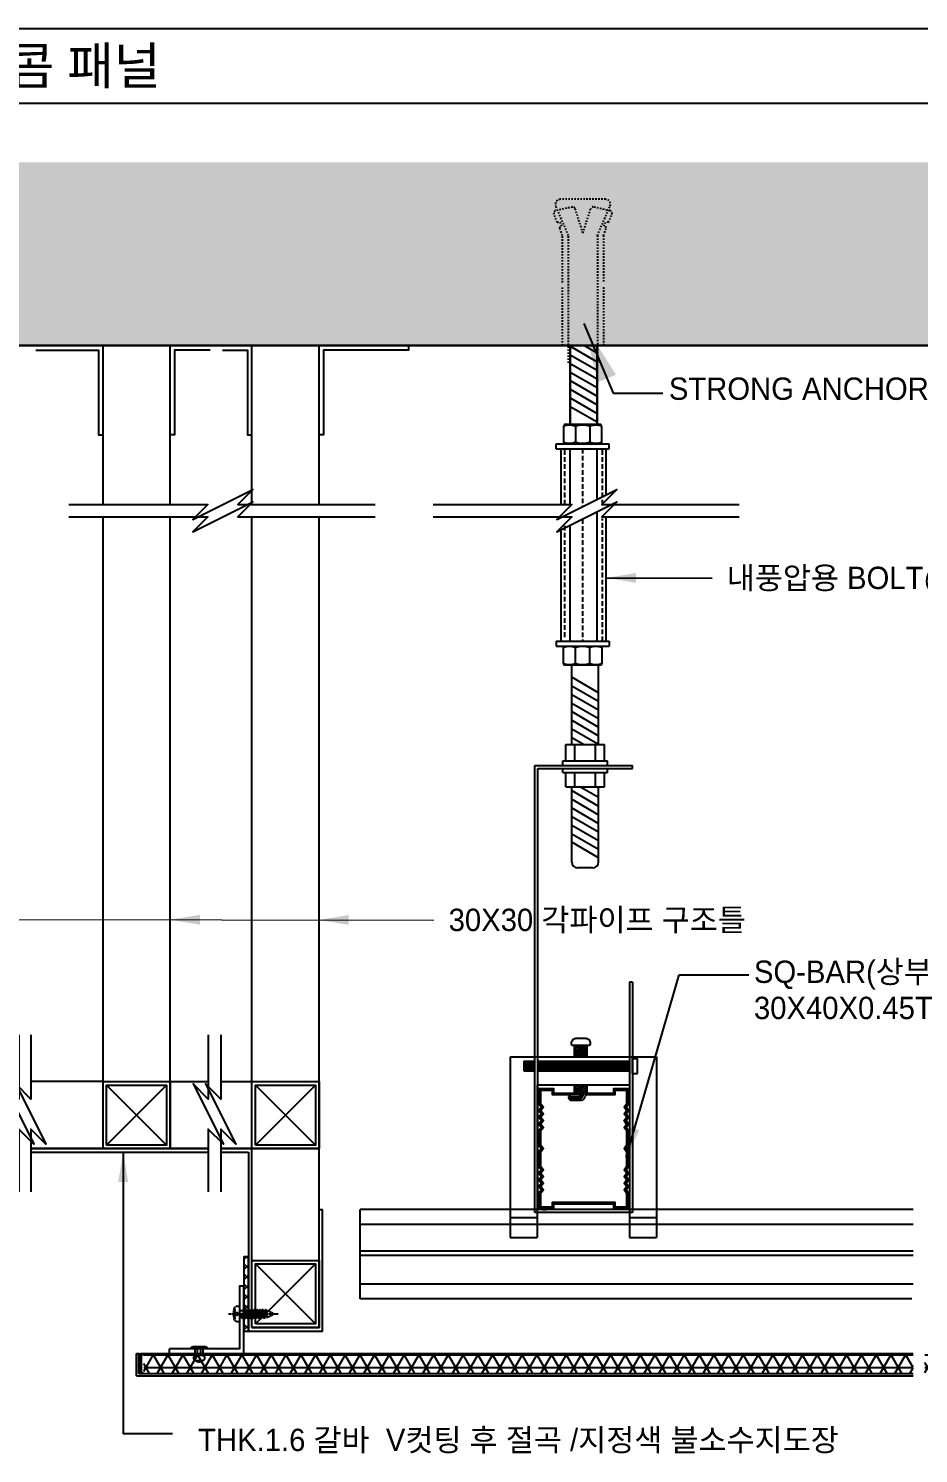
# Model space of a CAD drawing. Header units: millimetres. Extents: x 2352 to 12473, y 635 to 7997.
# Drawn here: x 6745 to 7939, y 2895 to 4807 of the extents above; entities that cross this region are included whole.
import ezdxf
from ezdxf.enums import TextEntityAlignment as Align

# ---------------------------------------------------------------- set-up
doc = ezdxf.new("R2010")
doc.units = ezdxf.units.MM
for name, pattern in [('A2', [8, 2, -2, 2, -2]), ('CENTER', [2, 1.25, -0.25, 0.25, -0.25]), ('CENTER2', [1.125, 0.75, -0.125, 0.125, -0.125]), ('HIDDEN', [9.525, 6.35, -3.175])]:
    doc.linetypes.add(name, pattern=pattern)
for name, color, linetype in [('.1 clip', 4, 'Continuous'), ('1', 1, 'Continuous'), ('A-ANO-LEAD', 7, 'Continuous'), ('A-ANO-TABL', 7, 'Continuous'), ('A-FIN-4', 8, 'Continuous'), ('A-TEXT-TITL', 7, 'Continuous'), ('A-TXT-M', 3, 'Continuous'), ('ANCHOR', 1, 'Continuous'), ('Bolt', 1, 'Continuous'), ('CARRING', 6, 'Continuous'), ('CEIL', 7, 'Continuous'), ('cen', 1, 'Continuous'), ('CEN1', 1, 'CENTER2'), ('clip', 8, 'Continuous'), ('COL', 2, 'Continuous'), ('FUR', 4, 'Continuous'), ('HANGER', 9, 'Continuous'), ('HAT', 5, 'Continuous'), ('HATCH', 8, 'Continuous'), ('PE', 9, 'Continuous'), ('SEC', 2, 'Continuous'), ('SYM', 7, 'Continuous'), ('TEXT', 4, 'Continuous'), ('WALL', 3, 'Continuous')]:
    doc.layers.add(name, color=color, linetype=linetype)
doc.layers.add('A-ANNO-LEAD', color=4, linetype='Continuous', lineweight=18)
doc.styles.get("Standard").update_dxf_attribs({"font": 'arial.ttf'})
doc.styles.add('돋움', font='', dxfattribs={"width": 0.9})
doc.styles.add('맑은고딕', font='malgun.ttf')
doc.styles.get('돋움').set_extended_font_data('Dotum')
doc.dimstyles.get("Standard").update_dxf_attribs({"dimtxt": 0.18, "dimasz": 0.18, "dimexe": 0.18, "dimexo": 0.0625, "dimgap": 0.09, "dimtad": 0, "dimtih": 1, "dimtoh": 1, "dimdec": 4, "dimzin": 0, "dimdsep": 46, "dimtxsty": 'Standard', "dimcen": 0.09, "dimadec": 0, "dimazin": 0, "dimtfac": 1, "dimtdec": 4, "dimtofl": 0, "dimtmove": 0, "dimatfit": 3, "dimfxl": 1, "dimtolj": 1, "dimtzin": 0, "dimarcsym": 0})

# ---------------------------------------------------------------- blocks, each defined once
blk = doc.blocks.new('A$C30690591')
at = {"color": 252, "ltscale": 2}
for p, q in [((13.4, -13.4), (-13.4, 13.4)), ((-13.4, -13.4), (13.4, 13.4))]:
    blk.add_line(p, q, dxfattribs=at)
at = {"color": 3, "ltscale": 2}
blk.add_lwpolyline([(-15, -15), (-15, 15), (15, 15), (15, -15), (-15, -15)], dxfattribs=at)
blk.add_lwpolyline([(-13.4, -13.4), (-13.4, 13.4), (13.4, 13.4), (13.4, -13.4)], close=True, dxfattribs=at)
blk = doc.blocks.new('A$C71F07556')
blk.add_lwpolyline([(0, -40), (0, 0), (40, 0), (40, -2), (2, -2), (2, -40)], close=True)
blk = doc.blocks.new('Z$W@#1B9F58AF')
at = {"layer": 'Bolt'}
for p, q in [((6.45, 6.96), (1.05, 6.96)), ((2, 3.01), (2, 5.91)), ((5.5, 0.7, 0), (2, 0.7, 0)), ((3, 3.01), (3, 5.91)), ((4.5, 3.01), (4.5, 5.91)), ((5.5, 3.01), (5.5, 5.91))]:
    blk.add_line(p, q, dxfattribs=at)
at = {"layer": 'Bolt', "linetype": 'Continuous', "ltscale": 3}
for p, q in [((0, 5.91), (7.5, 5.91)), ((2, 3.01), (5.5, 3.01))]:
    blk.add_line(p, q, dxfattribs=at)
at = {"layer": 'Bolt'}
for centre, radius, start, end in [((1.05, 5.91), 1.05, 90, 180), ((6.45, 5.91), 1.05, 0, 90), ((2.6, 1.86), 1.3, 117.34705, 242.65295), ((3.75, 2.2, 0), 2.2, 223.00287, 316.99713), ((4.9, 1.86), 1.3, 297.34705, 62.65295)]:
    blk.add_arc(centre, radius, start, end, dxfattribs=at)
blk = doc.blocks.new('A$C1041300C')
at = {"layer": 'CEN1'}
for p, q in [((2, 17.38), (3.12, 19.75)), ((5, 17.38), (3.88, 19.75)), ((2, 16.2), (2, 17.38)), ((2, 17.12), (3.54, 17.12)), ((2, 14.97), (2, 15.7)), ((2, 13.74), (2, 14.47)), ((2, 12.5), (2, 13.24)), ((5, 16.82), (5, 17.38)), ((5, 15.58), (5, 16.32)), ((5, 14.35), (5, 15.08)), ((5, 13.12), (5, 13.85)), ((2, 11.27), (2, 12)), ((2, 10.04), (2, 10.77)), ((2, 8.81), (2, 9.54)), ((2, 7.57), (2, 8.31)), ((2, 6.34), (2, 7.07)), ((5, 11.88), (5, 12.62)), ((5, 10.65), (5, 11.38)), ((5, 9.42), (5, 10.15)), ((5, 8.18), (5, 8.92)), ((5, 6.95), (5, 7.68)), ((5, 4.88), (5, 6.45)), ((7, 4.88), (0, 4.88)), ((0, 4.88), (0, 3.88)), ((2, 4.88), (2, 5.84)), ((7, 3.88), (7, 4.88))]:
    blk.add_line(p, q, dxfattribs=at)
at = {"layer": 'CEN1', "linetype": 'CENTER'}
blk.add_line((3.5, 0), (3.5, 22.15), dxfattribs=at)
at = {"layer": 'CEN1', "linetype": 'Continuous'}
for p, q in [((5.49, 15.28), (1.5, 15.94)), ((5.49, 14.05), (1.5, 14.7)), ((5.49, 12.82), (1.5, 13.47)), ((1.51, 16), (2, 16.2)), ((1.51, 14.77), (2, 14.97)), ((1.51, 13.54), (2, 13.74)), ((1.52, 15.9), (2, 15.7)), ((1.52, 14.66), (2, 14.47)), ((1.52, 13.43), (2, 13.24)), ((5.48, 15.39), (1.56, 16.03)), ((5.48, 14.15), (1.56, 14.8)), ((5.48, 12.92), (1.56, 13.57)), ((5.49, 16.52), (2, 17.12)), ((5, 16.32), (2, 16.94)), ((5, 15.58), (2, 16.2)), ((5, 15.08), (2, 15.7)), ((5, 14.35), (2, 14.97)), ((5, 13.85), (2, 14.47)), ((5, 13.12), (2, 13.74)), ((5, 12.62), (2, 13.24)), ((5.48, 16.62), (2.25, 17.12)), ((5, 16.82), (3.54, 17.12)), ((5.48, 16.62), (5, 16.82)), ((5.49, 16.52), (5, 16.32)), ((5.48, 15.39), (5, 15.58)), ((5.49, 15.28), (5, 15.08)), ((5.48, 14.15), (5, 14.35)), ((5.49, 14.05), (5, 13.85)), ((5.48, 12.92), (5, 13.12)), ((5.49, 12.82), (5, 12.62)), ((5.49, 11.58), (1.5, 12.24)), ((5.49, 10.35), (1.5, 11)), ((5.49, 9.12), (1.5, 9.77)), ((5.49, 7.88), (1.5, 8.54)), ((5.49, 6.65), (1.5, 7.31)), ((1.51, 12.3), (2, 12.5)), ((1.51, 11.07), (2, 11.27)), ((1.51, 9.84), (2, 10.04)), ((1.51, 8.61), (2, 8.81)), ((1.51, 7.37), (2, 7.57)), ((1.52, 12.2), (2, 12)), ((1.52, 10.97), (2, 10.77)), ((1.52, 9.73), (2, 9.54)), ((1.52, 8.5), (2, 8.31)), ((1.52, 7.27), (2, 7.07)), ((5.48, 11.69), (1.56, 12.33)), ((5.48, 10.46), (1.56, 11.1)), ((5.48, 9.22), (1.56, 9.87)), ((5.48, 7.99), (1.56, 8.63)), ((5.48, 6.76), (1.56, 7.4)), ((5, 11.88), (2, 12.5)), ((5, 11.38), (2, 12)), ((5, 10.65), (2, 11.27)), ((5, 10.15), (2, 10.77)), ((5, 9.42), (2, 10.04)), ((5, 8.92), (2, 9.54)), ((5, 8.18), (2, 8.81)), ((5, 7.68), (2, 8.31)), ((5, 6.95), (2, 7.57)), ((5, 6.45), (2, 7.07)), ((5.48, 11.69), (5, 11.88)), ((5.49, 11.58), (5, 11.38)), ((5.48, 10.46), (5, 10.65)), ((5.49, 10.35), (5, 10.15)), ((5.48, 9.22), (5, 9.42)), ((5.49, 9.12), (5, 8.92)), ((5.48, 7.99), (5, 8.18)), ((5.49, 7.88), (5, 7.68)), ((5.48, 6.76), (5, 6.95)), ((5.49, 6.65), (5, 6.45)), ((3.55, 5.74), (1.5, 6.07)), ((1.51, 6.14), (2, 6.34)), ((1.52, 6.03), (2, 5.84)), ((3.57, 5.84), (1.56, 6.17)), ((3.57, 5.84), (2, 6.34)), ((3.55, 5.74), (2, 5.84))]:
    blk.add_line(p, q, dxfattribs=at)
at = {"layer": 'CEN1'}
blk.add_lwpolyline([(0.95, 2.63), (1.18, 2.83), (1.43, 2.93), (1.7, 2.94), (1.97, 2.91), (2.24, 2.84), (2.48, 2.78), (2.69, 2.73), (2.84, 2.73), (2.94, 2.79), (2.99, 2.9), (3.01, 3.06), (3.01, 3.25), (2.99, 3.46), (2.98, 3.66), (2.99, 3.86), (3.03, 4.03), (3.11, 4.17), (3.22, 4.26), (3.35, 4.32), (3.5, 4.34), (3.65, 4.32), (3.78, 4.26), (3.89, 4.17), (3.97, 4.03), (4.01, 3.86), (4.02, 3.66), (4.01, 3.46), (3.99, 3.25), (3.99, 3.06), (4.01, 2.9), (4.06, 2.79), (4.16, 2.73), (4.31, 2.73), (4.52, 2.78), (4.76, 2.84), (5.03, 2.91), (5.3, 2.94), (5.57, 2.93), (5.82, 2.83), (6.05, 2.63)], dxfattribs=at)
at = {"layer": 'CEN1', "linetype": 'Continuous'}
for centre, radius, start, end in [((3.5, 19.48), 0.46, 35.16271, 144.83729), ((1.59, 15.96), 0.0925, 150.07535, 220.13388), ((1.59, 14.72), 0.0925, 150.07535, 220.13388), ((1.59, 13.49), 0.0925, 150.07535, 220.13388), ((5.41, 16.56), 0.0925, 330.07535, 40.13388), ((5.41, 15.33), 0.0925, 330.07535, 40.13388), ((5.41, 14.09), 0.0925, 330.07535, 40.13388), ((5.41, 12.86), 0.0925, 330.07535, 40.13388), ((1.59, 12.26), 0.0925, 150.07535, 220.13388), ((1.59, 11.03), 0.0925, 150.07535, 220.13388), ((1.59, 9.79), 0.0925, 150.07535, 220.13388), ((1.59, 8.56), 0.0925, 150.07535, 220.13388), ((1.59, 7.33), 0.0925, 150.07535, 220.13388), ((5.41, 11.63), 0.0925, 330.07535, 40.13388), ((5.41, 10.4), 0.0925, 330.07535, 40.13388), ((5.41, 9.16), 0.0925, 330.07535, 40.13388), ((5.41, 7.93), 0.0925, 330.07535, 40.13388), ((5.41, 6.7), 0.0925, 330.07535, 40.13388), ((1.59, 6.09), 0.0925, 150.07535, 220.13388), ((3.53, 5.79), 0.0602, 290.68507, 49.27288)]:
    blk.add_arc(centre, radius, start, end, dxfattribs=at)
at = {"layer": 'CEN1'}
for centre, radius, start, end in [((1.3, 3.88), 1.3, 180.02335, 254.41138), ((3.5, 11.64), 9.36, 254.20502, 285.79498), ((5.7, 3.88), 1.3, 285.58862, 359.97665)]:
    blk.add_arc(centre, radius, start, end, dxfattribs=at)
blk = doc.blocks.new('111')
at = {"color": 8, "linetype": 'HIDDEN'}
blk.add_line((1764.31, -990.89), (1764.31, -1003.67), dxfattribs=at)
at = {"layer": 'WALL', "lineweight": 30, "ltscale": 6, "rotation": 180}
blk.add_blockref('A$C1041300C', (1767.81, -981.51), dxfattribs=at)

msp = doc.modelspace()

# ---------------------------------------------------------------- hatches: boundary and pattern name
h = msp.add_hatch()
h.set_pattern_fill('AR-CONC', color=8, scale=15, style=0)
h.set_pattern_definition([(50, (-132.06, -4094.68), (107.589, -9.4128), [11.25, -123.75]), (355, (-132.06, -4094.68), (-20.8127, 112.8288), [9, -99]), (100.4514, (-123.09, -4095.47), (86.7763, 103.416), [9.561, -105.1713]), (46.1842, (-132.06, -4064.68), (160.0862, -24.8279), [16.875, -185.625]), (96.6356, (-118.72, -4066.75), (140.1993, 146.1178), [14.3416, -157.757]), (351.1842, (-132.06, -4064.68), (140.1993, 146.1178), [13.5, -148.5]), (21, (-117.06, -4072.18), (89.53606, -60.39283), [11.25, -123.75]), (326, (-117.06, -4072.18), (36.4973, 108.7725), [9, -99]), (71.4514, (-109.6, -4077.21), (126.0334, 48.3797), [9.561, -105.1713]), (37.5, (-132.06, -4094.68), (1.82398, 49.93408), [0, -97.8, 0, -100.5, 0, -99.375]), (7.5, (-132.06, -4094.68), (39.46043, 59.16176), [0, -57.3, 0, -95.55, 0, -37.875]), (327.5, (-165.51, -4094.68), (80.07337, -3.38323), [0, -37.5, 0, -117, 0, -155.25]), (317.5, (-180.51, -4094.68), (87.47793, 15.01575), [0, -48.75, 0, -77.7, 0, -110.25])])
h.paths.add_polyline_path([(5654.75, 4627.32), (5654.75, 4381.65), (8721.94, 4381.65), (8721.94, 4627.32)])
at = {"layer": '1'}
h = msp.add_hatch(dxfattribs=at)
h.set_pattern_fill('ANSI37', color=8, scale=3, angle=-90)
h.set_pattern_definition([(315, (42478.457, 125079.284), (6.7351921, 6.7351921), []), (45, (42478.457, 125079.284), (-6.7351921, 6.7351921), [])])
h.paths.add_polyline_path([(7040, 3158.73), (7034, 3158.73), (7034, 3059.13), (7040, 3059.13)])
at = {"layer": 'A-FIN-4'}
h = msp.add_hatch(dxfattribs=at)
h.set_pattern_fill('NET3', color=256, scale=5.4)
h.set_pattern_definition([(0, (-89896.474, 2307.135), (0, 17.145), []), (60, (-89896.474, 2307.135), (-14.8480055, 8.5725), []), (120, (-89896.474, 2307.135), (-14.8480055, -8.5725), [])])
h.paths.add_polyline_path([(7948, 3027.63), (7948, 3002.13), (8369, 3002.13), (8369, 3027.63)])
edge = h.paths.add_edge_path()
edge.add_line((7932, 3002.13), (7932, 3027.63))
edge.add_line((7932, 3027.63), (6899.6, 3027.63))
edge.add_line((6899.6, 3027.63), (6899.6, 3005.09))
edge.add_arc((6898.1, 3005.09), 1.5, -90, 0, ccw=False)
edge.add_line((6898.1, 3003.59), (6897.46, 3003.59))
edge.add_arc((6896.6, 2998.55), 5.12, 80.2835, 135.53663)
edge.add_line((6892.94, 3002.13), (7932, 3002.13))
at = {"layer": 'HATCH'}
h = msp.add_hatch(dxfattribs=at)
h.set_pattern_fill('ANSI31', color=256, scale=80, angle=345, style=0)
h.set_pattern_definition([(150, (8493.417, 2562.772), (5, 8.660254), [])])
h.paths.add_polyline_path([(7510, 3846.18), (7497.78, 3846.18), (7474, 3858.82), (7474, 3931.3), (7510, 3912.16)])
h = msp.add_hatch(dxfattribs=at)
h.set_pattern_fill('ANSI31', color=256, scale=80, angle=345, style=0)
h.set_pattern_definition([(150, (8493.417, 2422.074), (5, 8.660254), [])])
h.paths.add_polyline_path([(7474, 3790.61), (7510, 3771.46), (7510, 3705.48), (7497.78, 3705.48), (7474, 3718.12)])
at = {"layer": 'PE'}
h = msp.add_hatch(dxfattribs=at)
h.set_pattern_fill('ANSI37', color=251, scale=0.3, angle=270)
h.set_pattern_definition([(315, (-17584.9201, -20851.0811), (0.67351921, 0.67351921), []), (45, (-17584.9201, -20851.0811), (-0.67351921, 0.67351921), [])])
edge = h.paths.add_edge_path()
edge.add_arc((6894.5, 3030.84), 2.27, 228.72411, 311.27589, ccw=False)
edge.add_line((6893, 3029.13), (6893, 3002.13))
edge.add_line((6893, 3002.13), (6896, 3002.13))
edge.add_line((6896, 3002.13), (6896, 3029.13))

# ---------------------------------------------------------------- linework, layer by layer
at = {"layer": '.1 clip', "color": 3, "ltscale": 0.8}
msp.add_line((6934, 3029.13), (6934, 3035.13), dxfattribs=at)
msp.add_lwpolyline([(6934, 3029.13), (7034, 3029.13), (7034, 3119.13), (7028, 3119.13), (7028, 3035.13), (6934, 3035.13)], dxfattribs=at)
for p, q in [((5443.22, 4707.13), (12473.22, 4707.13)), ((7391.36, 3427.18), (7391.36, 3184.74)), ((7391.36, 3427.18), (7587.56, 3427.18)), ((7587.56, 3427.18), (7587.56, 3184.74)), ((7427.48, 3389.55), (7427.48, 3184.74)), ((7427.48, 3389.55), (7551.45, 3389.55)), ((7551.45, 3389.55), (7551.45, 3184.74)), ((7391.36, 3211.5), (7427.48, 3211.5)), ((7551.45, 3211.5), (7587.56, 3211.5)), ((7391.36, 3184.74), (7427.48, 3184.74)), ((7551.45, 3184.74), (7587.56, 3184.74))]:
    msp.add_line(p, q)
at = {"color": 5}
for p, q in [((6845, 4168.39), (6845, 4381.65)), ((6935, 4168.39), (6935, 4381.65)), ((7044.8, 4168.39), (7044.8, 4381.65)), ((7134.8, 4168.39), (7134.8, 4381.65)), ((6845, 3303.93), (6845, 4151.77)), ((6935, 3303.93), (6935, 4151.77)), ((7044.8, 3153.93), (7044.8, 4151.77)), ((7134.8, 3153.93), (7134.8, 4151.77)), ((6845, 3393.93), (6748, 3393.93)), ((6935, 3393.93), (6986.23, 3393.93)), ((7002.85, 3393.93), (7134.8, 3393.93)), ((6935, 3303.93), (6986.23, 3303.93)), ((7002.85, 3303.93), (7134.8, 3303.93))]:
    msp.add_line(p, q, dxfattribs=at)
at = {"color": 6}
for p, q in [((6986.23, 3303.93), (6748, 3303.93)), ((6748, 3299.13), (6986.23, 3299.13)), ((7044.8, 3303.93), (7002.85, 3303.93)), ((7002.85, 3299.13), (7040, 3299.13)), ((7044.8, 3063.93), (7044.8, 3303.93)), ((7134.8, 3222.34), (7139.6, 3222.34)), ((7434.8, 3222.34), (7439.6, 3222.34))]:
    msp.add_line(p, q, dxfattribs=at)
for points in [[(6755, 4375.65), (6839, 4375.65), (6839, 4261.65), (6845, 4261.65), (6845, 4381.65), (6755, 4381.65)], [(6988.59, 4375.65), (6941, 4375.65), (6941, 4261.65), (6935, 4261.65), (6935, 4381.65), (6988.59, 4381.65)], [(7005.2, 4375.65), (7038.8, 4375.65), (7038.8, 4261.65), (7044.8, 4261.65), (7044.8, 4381.65), (7005.2, 4381.65)]]:
    msp.add_lwpolyline(points)
for points in [[(6748, 3303.93), (6935, 3303.93)], [(7040, 3299.13), (7040, 3059.13), (7139.6, 3059.13), (7139.6, 3222.34)], [(7044.8, 3063.93), (7134.8, 3063.93), (7134.8, 3222.34)]]:
    msp.add_lwpolyline(points, dxfattribs=at)
at = {"color": 8}
msp.add_lwpolyline([(7040, 3158.73), (7034, 3158.73), (7034, 3059.13), (7040, 3059.13)], close=True, dxfattribs=at)
at = {"layer": '1', "linetype": 'A2'}
for p, q in [((7519.51, 4577.88), (7458.42, 4577.88)), ((7454.51, 4546.91), (7449.99, 4558.2)), ((7474.77, 4567.55), (7452.29, 4562.55)), ((7469.58, 4529.42), (7452.49, 4568.85)), ((7488.96, 4532.65), (7478.55, 4565.38)), ((7488.96, 4532.65), (7499.38, 4565.38)), ((7525.64, 4562.55), (7503.16, 4567.55)), ((7508.35, 4529.42), (7525.44, 4568.85)), ((7523.42, 4546.91), (7527.94, 4558.2)), ((7454.51, 4546.91), (7458.04, 4548.22)), ((7457.18, 4540.23), (7460.71, 4541.64)), ((7461.5, 4529.42), (7457.18, 4540.23)), ((7460.71, 4541.64), (7458.04, 4548.22)), ((7516.43, 4529.42), (7520.75, 4540.23)), ((7517.22, 4541.64), (7519.89, 4548.22)), ((7520.75, 4540.23), (7517.22, 4541.64)), ((7523.42, 4546.91), (7519.89, 4548.22)), ((7461.5, 4466.29), (7461.5, 4529.42)), ((7469.58, 4358.38), (7469.58, 4529.42)), ((7508.35, 4529.42), (7508.35, 4358.38)), ((7516.43, 4529.42), (7516.43, 4466.29)), ((7461.5, 4381.65), (7461.5, 4459.83)), ((7516.43, 4459.83), (7516.43, 4381.65))]:
    msp.add_line(p, q, dxfattribs=at)
for centre, radius, start, end in [((7458.42, 4571.42), 6.46, 90, 203.42869), ((7519.51, 4571.42), 6.46, 336.57131, 90), ((7452.99, 4559.4), 3.23, 102.52881, 201.80141), ((7475.47, 4564.4), 3.23, 17.65012, 102.52881), ((7502.46, 4564.4), 3.23, 77.47119, 162.34988), ((7524.94, 4559.4), 3.23, 338.19859, 77.47119)]:
    msp.add_arc(centre, radius, start, end, dxfattribs=at)
at = {"layer": 'A-ANNO-LEAD'}
msp.add_lwpolyline([(6435.2, 3611.66), (7288.99, 3610.67)], dxfattribs=at)
for points in [[(7499.48, 4371.75), (7490.09, 4411.2), (7511.77, 4376.92)], [(6975, 3604.37), (6935, 3611.08), (6975.01, 3617.7)], [(7174.8, 3604.14), (7134.8, 3610.85), (7174.81, 3617.47)]]:
    msp.add_solid(points, dxfattribs=at)
at = {"layer": 'A-ANO-LEAD'}
msp.add_line((6872.04, 3299.13), (6872.04, 2921.14), dxfattribs=at)
at = {"layer": 'A-ANO-LEAD', "lineweight": -2}
msp.add_line((6938.37, 2921.14), (6872.04, 2921.14), dxfattribs=at)
at = {"layer": 'A-ANO-LEAD'}
msp.add_solid([(6878.7, 3259.13), (6872.04, 3299.13), (6865.37, 3259.13)], dxfattribs=at)
at = {"layer": 'A-ANO-TABL'}
msp.add_line((5443.22, 4807.13), (12473.22, 4807.13), dxfattribs=at)
at = {"layer": 'A-FIN-4'}
for p, q in [((6895.64, 3027.63), (7932, 3027.63)), ((6896, 3029.13), (7932, 3029.13)), ((6890, 2999.13), (7932, 2999.13)), ((6893, 3002.13), (7932, 3002.13))]:
    msp.add_line(p, q, dxfattribs=at)
at = {"layer": 'ANCHOR'}
for p, q in [((7424.56, 3218.17), (7424.56, 3818.18)), ((7428.56, 3222.17), (7428.56, 3814.18)), ((7428.56, 3814.18), (7555.45, 3814.18)), ((7555.45, 3814.18), (7555.45, 3818.18)), ((7551.45, 3527.13), (7551.45, 3222.17)), ((7555.45, 3527.13), (7551.45, 3527.13)), ((7555.45, 3527.13), (7555.45, 3218.17)), ((7555.45, 3218.17), (7424.56, 3218.17)), ((7551.45, 3222.17), (7428.56, 3222.17))]:
    msp.add_line(p, q, dxfattribs=at)
at = {"layer": 'CARRING'}
for p, q in [((7932, 3222.17), (7190, 3222.17)), ((7190, 3102.17), (7190, 3222.17)), ((7930.55, 3102.17), (7190, 3102.17))]:
    msp.add_line(p, q, dxfattribs=at)
at = {"layer": 'CARRING', "color": 8}
for p, q in [((7932, 3202.17), (7190, 3202.17)), ((7932, 3166.48), (7190, 3166.48)), ((7932, 3160.47), (7190, 3160.47)), ((7932, 3122.17), (7190, 3122.17))]:
    msp.add_line(p, q, dxfattribs=at)
at = {"layer": 'CEIL'}
for p in [(5654.75, 4381.65), (5724.14, 4381.65), (5724.14, 4381.65)]:
    msp.add_line(p, (8721.94, 4381.65), dxfattribs=at)
at = {"layer": 'cen'}
for p, q in [((7555.45, 3424.73), (7562.06, 3424.73)), ((7555.45, 3404.88), (7555.45, 3424.73)), ((7562.06, 3404.88), (7562.06, 3424.73)), ((7409.86, 3421.42), (7424.56, 3421.42)), ((7409.86, 3421.42), (7409.86, 3408.19)), ((7409.86, 3419.44), (7416.46, 3408.02)), ((7409.86, 3415.31), (7414.07, 3408.02)), ((7409.86, 3411.17), (7411.68, 3408.02)), ((7409.86, 3408.19), (7424.56, 3408.19)), ((7411.2, 3421.25), (7418.84, 3408.02)), ((7413.59, 3421.25), (7421.23, 3408.02)), ((7415.98, 3421.25), (7423.57, 3408.1)), ((7418.32, 3421.34), (7424.56, 3410.52)), ((7420.7, 3421.34), (7424.56, 3414.65)), ((7423.09, 3421.34), (7424.56, 3418.79)), ((7428.56, 3421.42), (7551.45, 3421.42)), ((7428.56, 3418.04), (7434.35, 3408.02)), ((7428.56, 3413.91), (7431.96, 3408.02)), ((7428.56, 3409.77), (7429.58, 3408.02)), ((7428.56, 3408.19), (7551.45, 3408.19)), ((7429.1, 3421.25), (7436.74, 3408.02)), ((7431.49, 3421.25), (7439.13, 3408.02)), ((7433.87, 3421.25), (7441.51, 3408.02)), ((7436.26, 3421.25), (7443.9, 3408.02)), ((7438.65, 3421.25), (7446.29, 3408.02)), ((7441.04, 3421.25), (7448.68, 3408.02)), ((7443.42, 3421.25), (7451.06, 3408.02)), ((7445.81, 3421.25), (7453.45, 3408.02)), ((7448.2, 3421.25), (7455.84, 3408.02)), ((7450.59, 3421.25), (7458.18, 3408.1)), ((7452.92, 3421.34), (7460.56, 3408.1)), ((7455.31, 3421.34), (7462.95, 3408.1)), ((7457.7, 3421.34), (7465.34, 3408.1)), ((7457.7, 3421.34), (7465.34, 3408.1)), ((7460.09, 3421.34), (7467.73, 3408.1)), ((7460.09, 3421.34), (7467.73, 3408.1)), ((7462.47, 3421.34), (7470.11, 3408.1)), ((7462.47, 3421.34), (7470.11, 3408.1)), ((7464.86, 3421.34), (7472.5, 3408.1)), ((7464.86, 3421.34), (7472.5, 3408.1)), ((7467.25, 3421.34), (7474.89, 3408.1)), ((7467.25, 3421.34), (7474.89, 3408.1)), ((7469.64, 3421.34), (7477.28, 3408.1)), ((7469.64, 3421.34), (7477.28, 3408.1)), ((7472.02, 3421.34), (7479.67, 3408.1)), ((7472.02, 3421.34), (7479.67, 3408.1)), ((7474.41, 3421.34), (7482.05, 3408.1)), ((7474.41, 3421.34), (7482.05, 3408.1)), ((7476.8, 3421.34), (7484.44, 3408.1)), ((7476.8, 3421.34), (7484.44, 3408.1)), ((7479.19, 3421.34), (7486.83, 3408.1)), ((7479.19, 3421.34), (7486.83, 3408.1)), ((7481.58, 3421.34), (7489.17, 3408.19)), ((7481.58, 3421.34), (7489.17, 3408.19)), ((7483.96, 3421.34), (7491.55, 3408.19)), ((7483.96, 3421.34), (7491.55, 3408.19)), ((7486.35, 3421.34), (7493.99, 3408.1)), ((7486.35, 3421.34), (7493.99, 3408.1)), ((7488.74, 3421.34), (7496.38, 3408.1)), ((7488.74, 3421.34), (7496.38, 3408.1)), ((7491.13, 3421.34), (7498.77, 3408.1)), ((7491.13, 3421.34), (7498.77, 3408.1)), ((7493.51, 3421.34), (7501.15, 3408.1)), ((7493.51, 3421.34), (7501.15, 3408.1)), ((7495.9, 3421.34), (7503.54, 3408.1)), ((7495.9, 3421.34), (7503.54, 3408.1)), ((7498.29, 3421.34), (7505.93, 3408.1)), ((7498.29, 3421.34), (7505.93, 3408.1)), ((7500.68, 3421.34), (7508.32, 3408.1)), ((7500.68, 3421.34), (7508.32, 3408.1)), ((7503.06, 3421.34), (7510.7, 3408.1)), ((7503.06, 3421.34), (7510.7, 3408.1)), ((7505.45, 3421.34), (7513.09, 3408.1)), ((7505.45, 3421.34), (7513.09, 3408.1)), ((7507.84, 3421.34), (7515.48, 3408.1)), ((7507.84, 3421.34), (7515.48, 3408.1)), ((7510.23, 3421.34), (7517.87, 3408.1)), ((7510.23, 3421.34), (7517.87, 3408.1)), ((7512.61, 3421.34), (7520.25, 3408.1)), ((7515, 3421.34), (7522.59, 3408.19)), ((7517.34, 3421.42), (7524.98, 3408.19)), ((7519.73, 3421.42), (7527.37, 3408.19)), ((7522.11, 3421.42), (7529.76, 3408.19)), ((7524.5, 3421.42), (7532.14, 3408.19)), ((7526.89, 3421.42), (7534.53, 3408.19)), ((7529.28, 3421.42), (7536.92, 3408.19)), ((7531.67, 3421.42), (7539.31, 3408.19)), ((7534.05, 3421.42), (7541.69, 3408.19)), ((7536.44, 3421.42), (7544.08, 3408.19)), ((7538.83, 3421.42), (7546.47, 3408.19)), ((7541.22, 3421.42), (7548.86, 3408.19)), ((7543.6, 3421.42), (7551.24, 3408.19)), ((7545.99, 3421.42), (7551.45, 3411.98)), ((7548.38, 3421.42), (7551.45, 3416.11)), ((7550.77, 3421.42), (7551.45, 3420.25)), ((7555.45, 3404.88), (7562.06, 3404.88))]:
    msp.add_line(p, q, dxfattribs=at)
at = {"layer": 'clip', "color": 1}
for p, q in [((7477.54, 3435.18), (7490.96, 3442.93)), ((7477.54, 3427.18), (7477.54, 3442.93)), ((7477.54, 3438.29), (7485.57, 3442.93)), ((7477.54, 3441.41), (7480.18, 3442.93)), ((7494.79, 3427.18), (7494.79, 3442.93)), ((7477.54, 3432.07), (7494.79, 3442.03)), ((7477.54, 3428.96), (7494.79, 3438.92)), ((7480.73, 3427.69), (7494.79, 3435.8)), ((7486.12, 3427.69), (7494.79, 3432.69)), ((7491.51, 3427.69), (7494.79, 3429.58)), ((7477.54, 3377.92), (7477.54, 3389.55)), ((7477.54, 3379.6), (7494.79, 3389.55)), ((7477.54, 3385.82), (7484.01, 3389.55)), ((7477.54, 3382.71), (7489.4, 3389.55)), ((7480.03, 3377.92), (7494.79, 3386.44)), ((7494.79, 3377.92), (7494.79, 3389.55)), ((7477.54, 3377.92), (7494.79, 3377.92)), ((7485.42, 3377.92), (7494.79, 3383.33)), ((7490.81, 3377.92), (7494.79, 3380.22))]:
    msp.add_line(p, q, dxfattribs=at)
msp.add_lwpolyline([(7499.1, 3444.53), (7499.1, 3445.15, 0.4142136), (7492.7, 3451.55), (7479.63, 3451.55, 0.4142136), (7473.23, 3445.15), (7473.23, 3444.53, 0.4142136), (7474.83, 3442.93), (7497.5, 3442.93, 0.4142136)], format="xyb", close=True, dxfattribs=at)
at = {"layer": 'COL'}
msp.add_line((8721.94, 4381.65), (5724.14, 4381.65), dxfattribs=at)
at = {"layer": 'FUR'}
for p, q in [((7478.89, 4273.23), (7478.89, 4251.91)), ((7498.28, 4273.23), (7498.28, 4251.91)), ((7453.04, 4249.64), (7524.12, 4249.64)), ((7453.04, 4243.18), (7453.04, 4249.64)), ((7524.12, 4243.18), (7524.12, 4249.64)), ((7453.04, 4243.18), (7524.12, 4243.18)), ((7453.04, 3984.81), (7524.12, 3984.81)), ((7453.04, 3984.81), (7453.04, 3978.35)), ((7453.04, 3978.35), (7524.12, 3978.35)), ((7524.12, 3984.81), (7524.12, 3978.35)), ((7478.89, 3954.76), (7478.89, 3976.08)), ((7498.28, 3954.76), (7498.28, 3976.08)), ((7466, 3846.18), (7518, 3846.18)), ((7466, 3824.18), (7466, 3846.18)), ((7478, 3824.18), (7478, 3846.18)), ((7506, 3824.18), (7506, 3846.18)), ((7518, 3824.18), (7518, 3846.18)), ((7424.56, 3818.18), (7555.45, 3818.18)), ((7462, 3818.18), (7462, 3824.18)), ((7462, 3808.48), (7462, 3814.48)), ((7466, 3789.48), (7466, 3808.48)), ((7478, 3789.48), (7478, 3808.48)), ((7506, 3789.48), (7506, 3808.48)), ((7518, 3789.48), (7518, 3808.48)), ((7522.01, 3818.18), (7522.01, 3824.18)), ((7522.01, 3808.48), (7522.01, 3814.48)), ((7466, 3789.48), (7518, 3789.48))]:
    msp.add_line(p, q, dxfattribs=at)
for points in [[(7514.43, 4251.91), (7514.43, 4273.23), (7512.81, 4275.49), (7464.35, 4275.49), (7462.74, 4273.23), (7462.74, 4251.91), (7464.35, 4249.64), (7512.81, 4249.64)], [(7514.43, 3976.08), (7514.43, 3954.76), (7512.81, 3952.5), (7464.35, 3952.5), (7462.74, 3954.76), (7462.74, 3976.08), (7464.35, 3978.35), (7512.81, 3978.35)]]:
    msp.add_lwpolyline(points, close=True, dxfattribs=at)
for points in [[(7514.43, 4273.23, 0.218444), (7498.28, 4273.23, 0.1820367), (7478.89, 4273.23, 0.218444), (7462.74, 4273.23)], [(7514.43, 4251.91, -0.218444), (7498.28, 4251.91, -0.1820367), (7478.89, 4251.91, -0.218444), (7462.74, 4251.91)], [(7514.43, 3976.08, 0.218444), (7498.28, 3976.08, 0.1820367), (7478.89, 3976.08, 0.218444), (7462.74, 3976.08)], [(7514.43, 3954.76, -0.218444), (7498.28, 3954.76, -0.1820367), (7478.89, 3954.76, -0.218444), (7462.74, 3954.76)]]:
    msp.add_lwpolyline(points, format="xyb", dxfattribs=at)
for points in [[(7462, 3824.18), (7522.01, 3824.18)], [(7462, 3808.48), (7522.01, 3808.48)]]:
    msp.add_lwpolyline(points, dxfattribs=at)
at = {"layer": 'HANGER'}
for p, q in [((7472, 4275.49), (7472, 4381.65)), ((7472, 4381), (7472, 4275.49)), ((7508, 4275.49), (7508, 4381.65)), ((7508, 4381), (7508, 4275.49)), ((7472, 4168.39), (7472, 4243.18)), ((7508, 4175.26), (7508, 4243.18)), ((7508, 3984.81), (7508, 4158.64)), ((7472, 3984.81), (7472, 4140.64)), ((7474, 3846.18), (7474, 3952.5)), ((7510, 3846.18), (7510, 3952.5)), ((7474, 3688.54), (7474, 3789.48)), ((7510, 3688.54), (7510, 3789.48)), ((7502, 3680.54), (7482, 3680.54))]:
    msp.add_line(p, q, dxfattribs=at)
for centre, start, end in [((7482, 3688.54), 180, 270), ((7502, 3688.54), 270, 0)]:
    msp.add_arc(centre, 8, start, end, dxfattribs=at)
at = {"layer": 'HATCH'}
for p, q in [((7472, 4380.72), (7508, 4359.93)), ((7508, 4371.48), (7491.51, 4381)), ((7472, 4369.17), (7508, 4348.39)), ((7472, 4357.62), (7508, 4336.84)), ((7472, 4346.08), (7508, 4325.29)), ((7472, 4334.53), (7508, 4313.75)), ((7472, 4322.98), (7508, 4302.2)), ((7472, 4311.44), (7508, 4290.65)), ((7472, 4311.44), (7508, 4290.65)), ((7472, 4299.89), (7508, 4279.1)), ((7510, 3915.74), (7474, 3936.53)), ((7474, 3855.7), (7490.49, 3846.18)), ((7510, 3775.04), (7485, 3789.48)), ((7510, 3694.22), (7474, 3715))]:
    msp.add_line(p, q, dxfattribs=at)
at = {"layer": 'PE'}
for p, q in [((6890, 2999.13), (6890, 3029.13)), ((6890, 2999.13), (6890, 3029.13)), ((6890, 3029.13), (6893, 3029.13)), ((6893, 3002.13), (6893, 3029.13))]:
    msp.add_line(p, q, dxfattribs=at)
at = {"layer": 'PE', "color": 9}
for p, q in [((6893, 3014.13), (6893, 3029.13)), ((6896, 3029.13), (6896, 3002.13))]:
    msp.add_line(p, q, dxfattribs=at)
at = {"layer": 'PE', "color": 251}
msp.add_arc((6894.5, 3030.84), 2.27, 228.72411, 311.27589, dxfattribs=at)
at = {"layer": 'SEC'}
for p, q in [((7473.29, 3373.52), (7485.29, 3373.52)), ((7473.29, 3371.12), (7485.29, 3371.12)), ((7473.29, 3368.72), (7486.72, 3368.72)), ((7477.29, 3373.52), (7485.29, 3373.52)), ((7477.29, 3373.52), (7477.29, 3371.12)), ((7477.29, 3371.12), (7485.29, 3371.12)), ((7485.29, 3373.52), (7485.29, 3375.92))]:
    msp.add_line(p, q, dxfattribs=at)
for points in [[(7485.69, 3377.92), (7450, 3377.92), (7450, 3383.92), (7430, 3383.92), (7430, 3363.92), (7433.2, 3359.42), (7430, 3354.92), (7433.2, 3350.42), (7430, 3345.92), (7433.2, 3341.42), (7430, 3336.92), (7433.2, 3332.42), (7430, 3327.92), (7430, 3308.42), (7433.2, 3303.92), (7430, 3299.42), (7430, 3279.92), (7433.2, 3275.42), (7430, 3270.92), (7433.2, 3266.42), (7430, 3261.92), (7433.2, 3257.42), (7430, 3252.92), (7433.2, 3248.42), (7430, 3243.92), (7430, 3223.92), (7450, 3223.92), (7450, 3229.92), (7530, 3229.92), (7530, 3223.92), (7550, 3223.92), (7550, 3243.92), (7546.8, 3248.42), (7550, 3252.92), (7546.8, 3257.42), (7550, 3261.92), (7546.8, 3266.42), (7550, 3270.92), (7546.8, 3275.42), (7550, 3279.92), (7550, 3299.42), (7546.8, 3303.92), (7550, 3299.42)], [(7485.29, 3375.92), (7448, 3375.92), (7448, 3381.92), (7432, 3381.92), (7432, 3364.68), (7435.88, 3359.42), (7432.68, 3354.92), (7435.88, 3350.42), (7432.68, 3345.92), (7435.88, 3341.42), (7432.68, 3336.92), (7435.88, 3332.42), (7432, 3327.16), (7432, 3309.37), (7435.88, 3303.92), (7432, 3298.47), (7432, 3280.68), (7435.88, 3275.42), (7432.68, 3270.92), (7435.88, 3266.42), (7432.68, 3261.92), (7435.88, 3257.42), (7432.68, 3252.92), (7435.88, 3248.42), (7432, 3243.16), (7432, 3225.92), (7448, 3225.92), (7448, 3231.92), (7532, 3231.92), (7532, 3225.92), (7548, 3225.92), (7548, 3243.16), (7544.13, 3248.42), (7547.33, 3252.92), (7544.13, 3257.42), (7547.33, 3261.92), (7544.13, 3266.42), (7547.33, 3270.92), (7544.13, 3275.42), (7548, 3280.68), (7548, 3298.47), (7544.13, 3303.92), (7548, 3309.37), (7548, 3327.16), (7544.13, 3332.42), (7547.33, 3336.92), (7544.13, 3341.42), (7547.33, 3345.92), (7544.13, 3350.42), (7547.33, 3354.92), (7544.13, 3359.42), (7548, 3364.68), (7548, 3381.92), (7532, 3381.92), (7532, 3375.92), (7493.02, 3375.92)], [(7550, 3327.92), (7550, 3308.42), (7546.8, 3303.92), (7550, 3308.42), (7550, 3327.92), (7546.8, 3332.42), (7550, 3336.92), (7546.8, 3341.42), (7550, 3345.92), (7546.8, 3350.42), (7550, 3354.92), (7546.8, 3359.42), (7550, 3363.92), (7550, 3383.92), (7530, 3383.92), (7530, 3377.92), (7491.7, 3377.92)]]:
    msp.add_lwpolyline(points, dxfattribs=at)
msp.add_lwpolyline([(7485.29, 3371.12, 1.0605521), (7485.29, 3377.92)], format="xyb", dxfattribs=at)
for centre, radius, start, end in [((7473.29, 3372.32), 3.6, 90, 270), ((7473.29, 3372.32), 1.2, 90, 270), ((7485.29, 3374.72), 1.2, 270, 90), ((7486.08, 3374.36), 5.68, 276.41959, 0.24005), ((7492.01, 3374.74), 3.19, 84.45653, 171.47876), ((7494.05, 3373.79), 2.37, 115.8432, 165.41557)]:
    msp.add_arc(centre, radius, start, end, dxfattribs=at)
at = {"layer": 'SYM', "color": 0}
for points in [[(6799.23, 4168.39), (6985.49, 4168.39), (6965.3, 4148.2), (7046.07, 4188.58), (7025.88, 4168.39), (7210, 4168.39)], [(7287.8, 4168.39), (7474.07, 4168.39), (7453.87, 4148.2), (7534.65, 4188.58), (7514.45, 4168.39), (7698.58, 4168.39)], [(6799.23, 4151.77), (6985.49, 4151.77), (6965.3, 4131.58), (7046.07, 4171.96), (7025.88, 4151.77), (7210, 4151.77)], [(7287.8, 4151.77), (7474.07, 4151.77), (7453.87, 4131.58), (7534.65, 4171.96), (7514.45, 4151.77), (7698.58, 4151.77)], [(6732, 3456.71), (6732, 3370.44), (6711.81, 3390.63), (6752.2, 3309.86), (6732, 3330.06), (6732, 3245.93)], [(6748, 3456.71), (6748, 3370.44), (6727.81, 3390.63), (6768.2, 3309.86), (6748, 3330.06), (6748, 3245.93)], [(6986.23, 3456.71), (6986.23, 3370.44), (6966.04, 3390.63), (7006.42, 3309.86), (6986.23, 3330.06), (6986.23, 3245.93)], [(7002.85, 3456.71), (7002.85, 3370.44), (6982.66, 3390.63), (7023.04, 3309.86), (7002.85, 3330.06), (7002.85, 3245.93)]]:
    msp.add_lwpolyline(points, dxfattribs=at)
at = {"layer": 'TEXT'}
for p, q in [((7459.71, 4168.39), (7459.71, 4243.18)), ((7520.29, 4181.4), (7520.29, 4243.18)), ((7520.29, 3984.81), (7520.29, 4151.77)), ((7459.71, 3984.81), (7459.71, 4134.5))]:
    msp.add_line(p, q, dxfattribs=at)
at = {"layer": 'TEXT', "color": 5, "linetype": 'HIDDEN'}
for p, q in [((7464.56, 4168.39), (7464.56, 4243.18)), ((7488.58, 4243.18), (7488.58, 4165.55)), ((7515.45, 4168.39), (7515.45, 4243.18)), ((7464.56, 3990.49), (7464.56, 4140.52)), ((7488.58, 4148.93), (7488.58, 3984.81)), ((7515.45, 3984.81), (7515.45, 4149.35))]:
    msp.add_line(p, q, dxfattribs=at)

# ---------------------------------------------------------------- block references
at = {"yscale": 3, "zscale": 3}
for name, p, xscale in [('A$C71F07556', (7134.8, 4381.65), 3), ('A$C30690591', (6890, 3348.93), 3), ('A$C30690591', (7089.8, 3348.93), 3), ('A$C30690591', (7089.8, 3108.93), 3), ('Z$W@#1B9F58AF', (6985.25, 3017.39), -3)]:
    msp.add_blockref(name, p, dxfattribs=dict(at, xscale=xscale))
at = {"layer": 'HAT', "xscale": -3, "yscale": 3, "zscale": 3, "rotation": 90}
msp.add_blockref('111', (4068.85, 8375.07), dxfattribs=at)

# ---------------------------------------------------------------- texts
at = {"layer": 'A-TEXT-TITL', "style": '맑은고딕'}
msp.add_text('내풍압용 SQ-BAR, THK10 알루미늄 허니콤 패널', height=50, dxfattribs=at).set_placement((5573.22, 4757.13), align=Align.MIDDLE_LEFT)
at = {"layer": 'A-TXT-M', "color": 3, "linetype": 'Continuous', "ltscale": 0.8, "style": '돋움'}
for s, p in [('STRONG ANCHOR', (7604.26, 4308.76)), ('내풍압용 BOLT@900', (7681.95, 4054.86)), ('30X30 각파이프 구조틀 ', (7308.75, 3595.89)), ('SQ-BAR(상부)@900', (7718.45, 3526.26)), ('30X40X0.45T', (7718.45, 3477.71)), ('THK.1.6 갈바  V컷팅 후 절곡 /지정색 불소수지도장 ', (6972.59, 2897.97))]:
    msp.add_text(s, height=30, rotation=360, dxfattribs=at).set_placement(p)

# ---------------------------------------------------------------- leaders
at = {"layer": 'A-ANNO-LEAD'}
for points, override in [([(7490.09, 4411.2), (7529.44, 4317.8), (7596.28, 4317.8)], {"dimscale": 10, "dimasz": 8, "dimzin": 8, "dimtix": 1, "dimtofl": 1}), ([(7520.29, 4069.83), (7662.19, 4069.64)], {"dimscale": 5, "dimasz": 8, "dimzin": 8, "dimtix": 1, "dimtofl": 1}), ([(7547.09, 3292.11), (7618.27, 3537.13), (7711.8, 3537.13)], {"dimscale": 5, "dimasz": 8, "dimzin": 8, "dimtix": 1, "dimtofl": 1})]:
    msp.add_leader(points, dimstyle='Standard', override=override, dxfattribs=at)

doc.saveas('drawing.dxf')
